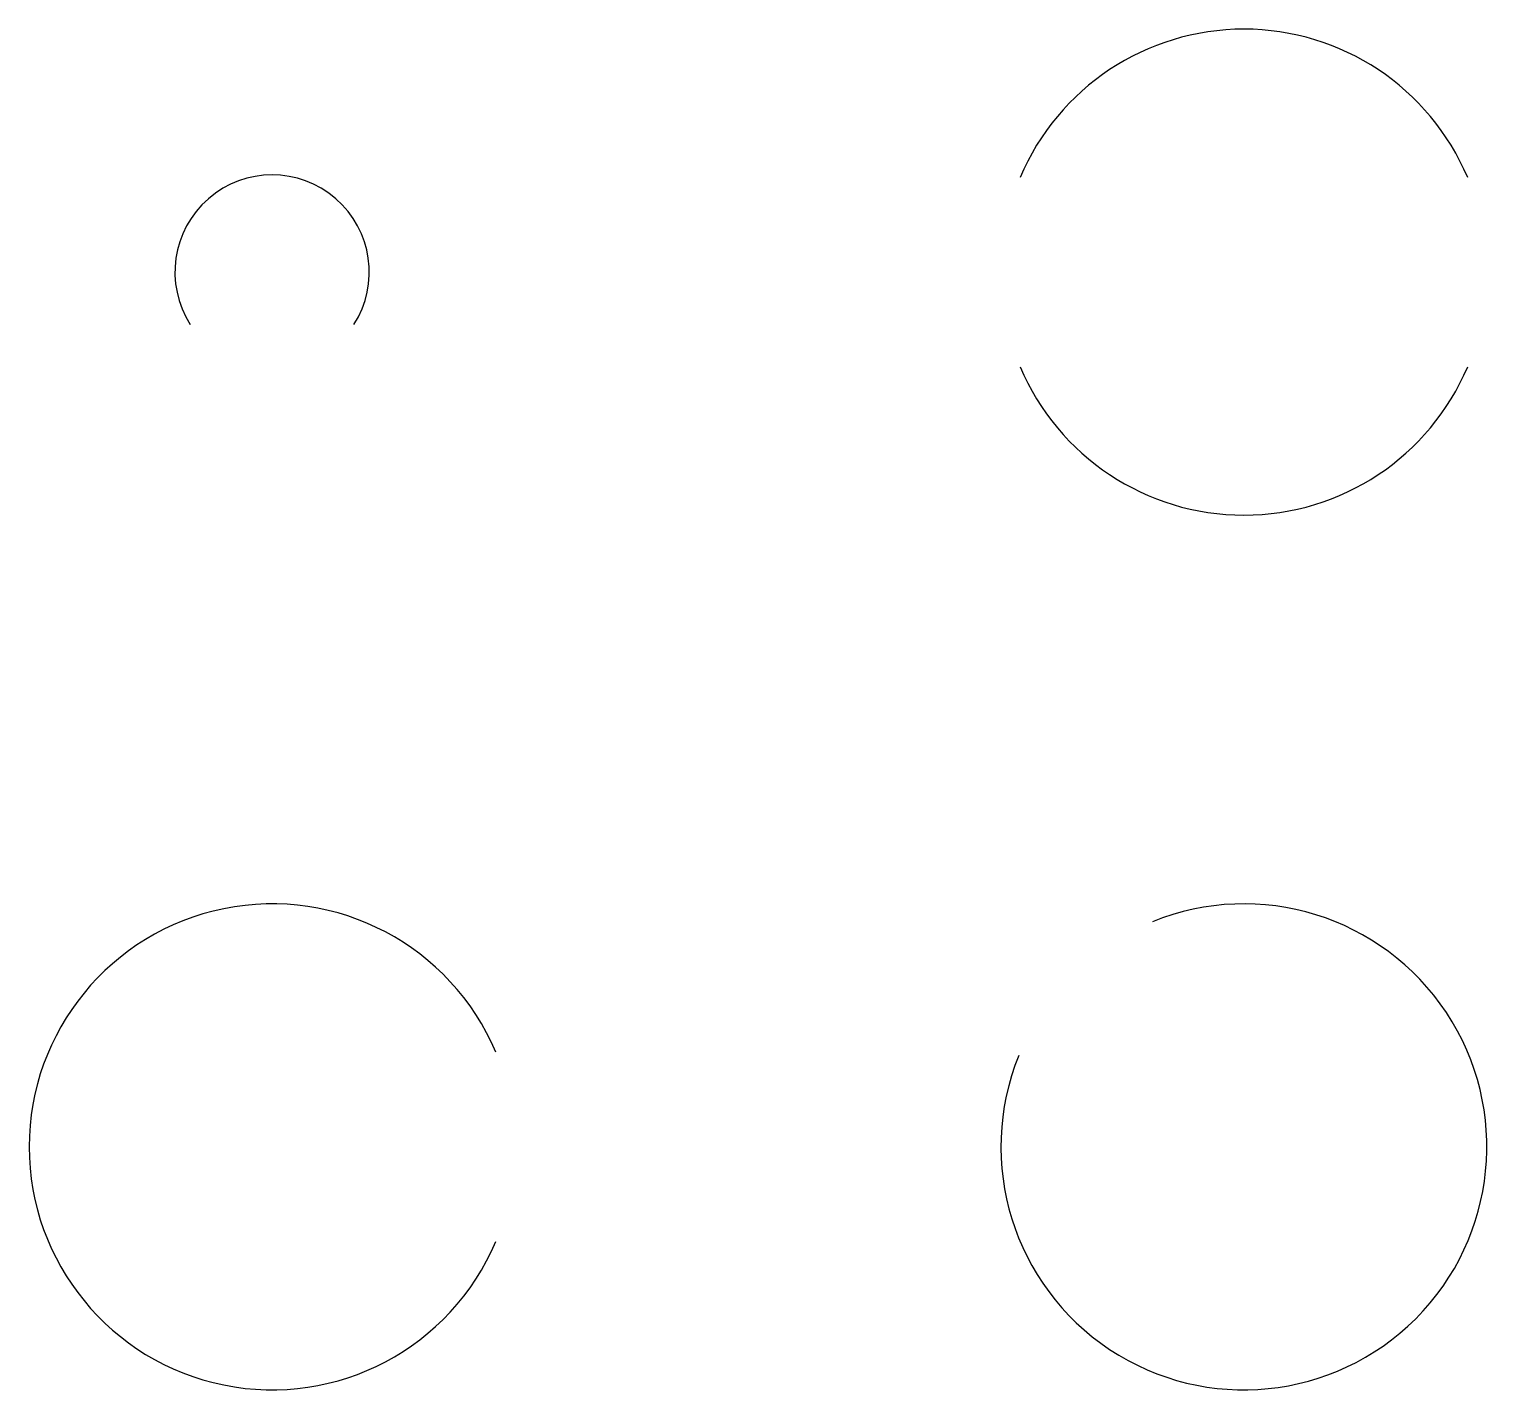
# Model space of a CAD drawing. Header units: millimetres. Extents: x 5 to 35, y 5 to 33.
import ezdxf

# ---------------------------------------------------------------- set-up
doc = ezdxf.new("R2010")
doc.units = ezdxf.units.MM
doc.layers.get('0').update_dxf_attribs({"lineweight": 25})

msp = doc.modelspace()

# ---------------------------------------------------------------- linework, layer by layer
for centre, radius, start, end in [((30, 28), 5, 22.9183, 157.0817), ((10, 28), 2, 327.2958, 212.7042), ((30, 28), 5, 202.9183, 337.0817), ((10, 10), 5, 22.9183, 337.0817), ((30, 10), 5, 157.9183, 112.0817)]:
    msp.add_arc(centre, radius, start, end)

doc.saveas('drawing.dxf')
